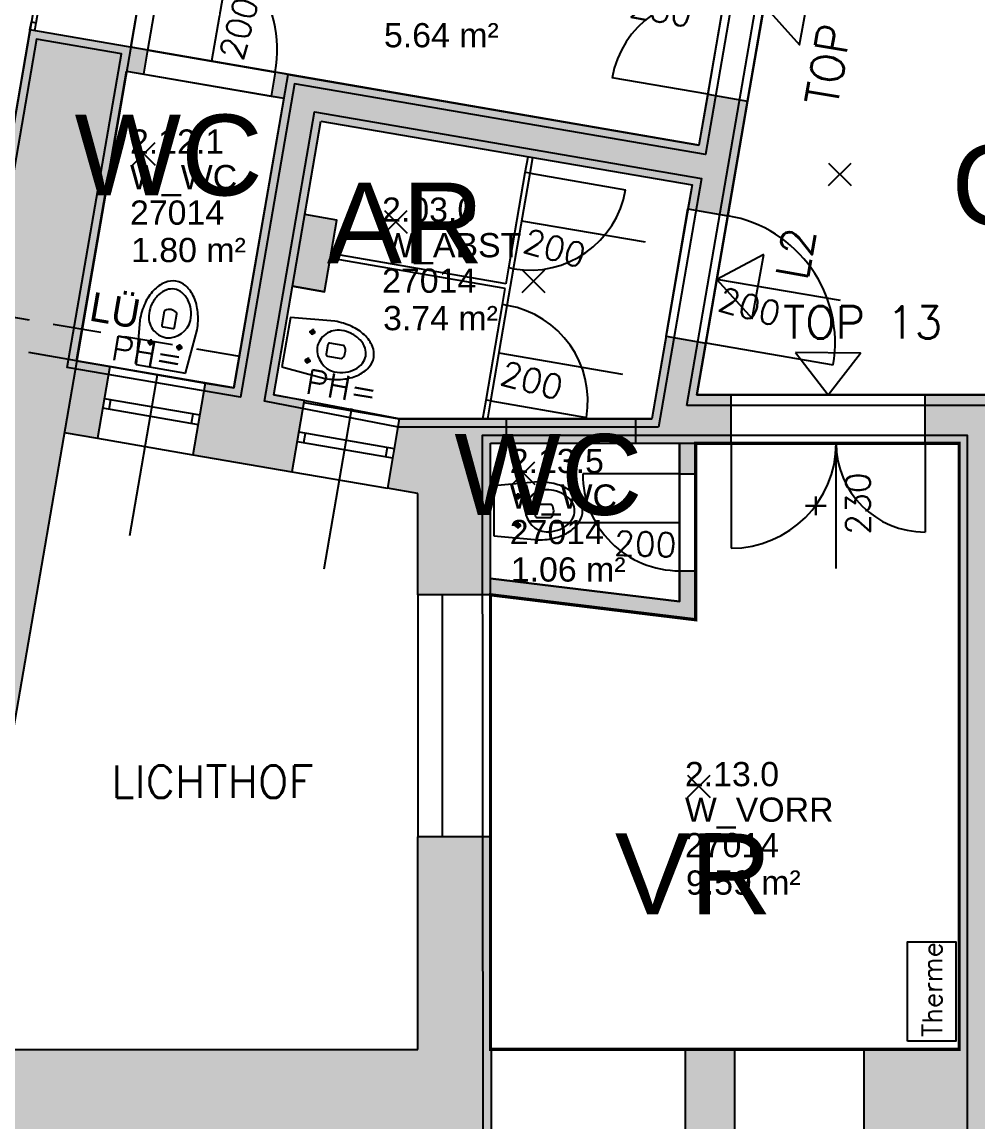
# Model space of a CAD drawing. Extents: x -2660 to 1655, y -1849 to 1203.
# Drawn here: x -844 to -253, y -809 to -128 of the extents above; entities that cross this region are included whole.
import ezdxf
from ezdxf.enums import TextEntityAlignment as Align

# ---------------------------------------------------------------- set-up
doc = ezdxf.new("R2010")
doc.units = 0
doc.header["$LTSCALE"] = 120
doc.header["$MEASUREMENT"] = 0
doc.header["$PDMODE"] = 3
doc.header["$PDSIZE"] = 7
doc.linetypes.add('VERDECKT', pattern=[0.375, 0.25, -0.125])
doc.layers.get('0').update_dxf_attribs({"linetype": 'CONTINUOUS'})
for name, color, linetype in [('Added', 3, 'CONTINUOUS'), ('ARC-Fenster', 5, 'CONTINUOUS'), ('ARC-Fenster-nv', 5, 'CONTINUOUS'), ('ARC-Tueren', 5, 'CONTINUOUS'), ('ARC-Tueren-nv', 5, 'CONTINUOUS'), ('BE-T-RNBVBF', 7, 'CONTINUOUS'), ('Deleted', 1, 'CONTINUOUS'), ('HB-ZU-SAN-EI', 54, 'CONTINUOUS')]:
    doc.layers.add(name, color=color, linetype=linetype)
doc.styles.add('FUTURA', font='')
doc.styles.add('RNB', font='arial.ttf', dxfattribs={"width": 0.8})
doc.styles.get("Standard").update_dxf_attribs({"font": 'simplex.shx'})
doc.styles.get('FUTURA').set_extended_font_data('Futura Lt BT')

# ---------------------------------------------------------------- blocks, each defined once
blk = doc.blocks.new('*U75')
at = {"layer": 'ARC-Tueren'}
blk.add_line((39.98, -20.32), (39.98, -100.28), dxfattribs=at)
blk.add_arc((39.98, -20.32), 79.96, 180, 270, dxfattribs=at)
at = {"layer": 'ARC-Tueren-nv'}
blk.add_line((0, -97.93), (0, -20.32), dxfattribs=at)
blk.add_attdef('BRANDSCHUTZ-KL', text='', height=12.5, rotation=90, dxfattribs=at).set_placement((6.51, 14.14), align=Align.CENTER)
at = {"layer": 'ARC-Tueren-nv', "flags": 1}
for tag, p in [('TUERTYP', (-99.12, 48.21)), ('FLAECHE', (-99.12, 39.64)), ('DORNMASS', (-99.12, 31.07)), ('ANSCHLAGTYP', (-99.12, 22.5)), ('MATERIAL', (-99.12, 13.93)), ('FARBE', (-99.12, 5.35)), ('DB_ID', (-99.12, -1.73)), ('ANLAGENGRUPPE', (-99.12, -8.86))]:
    blk.add_attdef(tag, p, '', height=5, dxfattribs=at)
at = {"layer": 'ARC-Tueren-nv'}
blk.add_attdef('BEMERKUNG', (-47.57, -3.22), '', height=12.5, dxfattribs=at)
blk.add_attdef('TUER-NR', text='', height=12.5, dxfattribs=at).set_placement((0.01, -20.26), align=Align.CENTER)
blk.add_attdef('HOEHE', (-18.8, -23.27), '', height=15, rotation=264.50371, dxfattribs=at)
at = {"layer": 'ARC-Tueren-nv', "flags": 2}
blk.add_attdef('BREITE1', (8.13, -25.89), '', height=15, rotation=264.50371, dxfattribs=at)
blk = doc.blocks.new('*U76')
at = {"layer": 'ARC-Tueren'}
for p, q in [((-60, 79.51), (-60, 19.51)), ((60, 79.51), (60, 19.51))]:
    blk.add_line(p, q, dxfattribs=at)
for centre, start, end in [((-60, 79.51), 270, 0), ((60, 79.51), 180, 270)]:
    blk.add_arc(centre, 60, start, end, dxfattribs=at)
at = {"layer": 'ARC-Tueren-nv'}
blk.add_line((0, 1.91), (0, 79.51), dxfattribs=at)
at = {"layer": 'ARC-Tueren-nv', "insert": (-21.11, 32.43), "char_height": 15, "width": 48.8163, "attachment_point": 1, "rotation": 89.79577}
blk.add_mtext('+', dxfattribs=at)
at = {"layer": 'ARC-Tueren-nv', "flags": 1}
for tag, p in [('TUERTYP', (-99.12, 148.05)), ('FLAECHE', (-99.12, 139.48)), ('DORNMASS', (-99.12, 130.9)), ('ANSCHLAGTYP', (-99.12, 122.33)), ('MATERIAL', (-99.12, 113.76)), ('FARBE', (-99.12, 105.19))]:
    blk.add_attdef(tag, p, '', height=5, dxfattribs=at)
at = {"layer": 'ARC-Tueren-nv'}
for tag, p in [('BEMERKUNG', (-0.88, 112.34)), ('BRANDSCHUTZ-KL', (-0.36, 96.42)), ('TUER-NR', (0.01, 79.57))]:
    blk.add_attdef(tag, text='', height=12.5, dxfattribs=at).set_placement(p, align=Align.CENTER)
at = {"layer": 'ARC-Tueren-nv', "flags": 2}
for tag, p in [('BREITE2', (-6.1, 43.24)), ('BREITE1', (-5.48, 8.49))]:
    blk.add_attdef(tag, p, '', height=15, rotation=89.79577, dxfattribs=at)
at = {"layer": 'ARC-Tueren-nv'}
blk.add_attdef('HOEHE', (21, 22.81), '', height=15, rotation=89.79577, dxfattribs=at)
blk = doc.blocks.new('*U79')
at = {"layer": 'ARC-Fenster'}
for p, q in [((-30, -55.16), (30, -55.16)), ((-30, -61.12), (30, -61.12))]:
    blk.add_line(p, q, dxfattribs=at)
at = {"layer": 'ARC-Fenster-nv'}
for p, q in [((0, -136.08), (0, -35.16)), ((-25.78, -61.12), (-25.78, -55.16)), ((25.78, -61.12), (25.78, -55.16))]:
    blk.add_line(p, q, dxfattribs=at)
blk.add_text('PH=', height=15, dxfattribs=at).set_placement((-30.61, -30.8))
at = {"layer": 'ARC-Fenster-nv', "flags": 1}
for tag, p in [('FLAECHE', (-127.97, 69.14)), ('MATERIAL', (-127.97, 60.82)), ('TIEFE', (-127.97, 52.51)), ('FENSTERTYP', (-127.97, 44.17)), ('AUSSENJALOUSIE', (-127.97, 35.77)), ('ANTRIEB', (-127.97, 27.43)), ('G-WERT', (-127.97, 19.1)), ('FARBE', (-127.97, 10.77)), ('BEMERKUNG', (-127.97, 2.43)), ('DB_ID', (-127.97, -5.9)), ('ANLAGENGRUPPE', (-127.97, -12.72))]:
    blk.add_attdef(tag, p, '', height=5, dxfattribs=at)
at = {"layer": 'ARC-Fenster-nv'}
blk.add_attdef('PH', text='', height=15, rotation=360, dxfattribs=at).set_placement((17.43, -15.99), align=Align.TOP_LEFT)
at = {"layer": 'ARC-Fenster-nv', "flags": 2}
blk.add_attdef('BREITE1', (-5.86, -135.89), '', height=15, rotation=90.49802, dxfattribs=at)
at = {"layer": 'ARC-Fenster-nv'}
blk.add_attdef('HOEHE', (21.22, -135.92), '', height=15, rotation=90.49802, dxfattribs=at)
blk = doc.blocks.new('*U58')
at = {"layer": 'HB-ZU-SAN-EI'}
for p, q in [((-90, -129.8), (-90, -169.8)), ((90, -129.8), (90, -169.8)), ((-70, -149.8), (-110, -149.8)), ((110, -149.8), (70, -149.8))]:
    blk.add_line(p, q, dxfattribs=at)
for points in [[(-155, 0.2), (-180, -274.8, 0.066286), (-165.4, -384.4, 0.078865), (-127.3, -469.3, 0.107164), (-64.5, -531.1, 0.141995), (0, -549.8, 0.141995), (64.5, -531.1, 0.107164), (127.3, -469.3, 0.078865), (165.4, -384.4, 0.066286), (180, -274.8), (155, 0.2)], [(35.6, -360.4, 0.250057), (40, -352.1), (40, -267.1, 0.414214), (30, -257.1), (-30, -257.1, 0.414214), (-40, -267.1), (-40, -352.1, 0.250057), (-35.6, -360.4, 0.304231)]]:
    blk.add_lwpolyline(points, format="xyb", close=True, dxfattribs=at)
blk.add_lwpolyline([(0, -194.8, 0.359169), (-130, -324.8, 0.074766), (-119.6, -393.9, 0.085308), (-91.9, -448.5, 0.106203), (-47.6, -487.4, 0.127854), (0, -499.8, 0.127854), (47.6, -487.4, 0.106203), (91.9, -448.5, 0.085308), (122.5, -388.2, 0.090525), (130, -324.8, 0.414214), (0, -194.8, 0.074766)], format="xyb", dxfattribs=at)
for centre in [(-90, -149.8), (90, -149.8)]:
    blk.add_circle(centre, 12.5, dxfattribs=at)
blk = doc.blocks.new('*U84')
at = {"layer": 'ARC-Tueren'}
for p, q in [((-65, 0), (-65, -65)), ((55, 0), (55, -55))]:
    blk.add_line(p, q, dxfattribs=at)
for centre, radius, start, end in [((-65, 0), 65, 270, 0), ((55, 0), 55, 180, 270)]:
    blk.add_arc(centre, radius, start, end, dxfattribs=at)
at = {"layer": 'ARC-Tueren-nv'}
blk.add_line((0, -77.61), (0, 0), dxfattribs=at)
at = {"layer": 'ARC-Tueren-nv', "insert": (-21.1, -47.16), "char_height": 15, "width": 48.8163, "attachment_point": 1, "rotation": 90}
blk.add_mtext('+', dxfattribs=at)
at = {"layer": 'ARC-Tueren-nv', "flags": 1}
for tag, p in [('TUERTYP', (-99.12, 68.53)), ('FLAECHE', (-99.12, 59.96)), ('DORNMASS', (-99.12, 51.39)), ('ANSCHLAGTYP', (-99.12, 42.82)), ('MATERIAL', (-99.12, 34.25)), ('FARBE', (-99.12, 25.67))]:
    blk.add_attdef(tag, p, '', height=5, dxfattribs=at)
at = {"layer": 'ARC-Tueren-nv'}
for tag, p in [('BEMERKUNG', (-0.88, 32.83)), ('BRANDSCHUTZ-KL', (-0.36, 16.91)), ('TUER-NR', (0.01, 0.06))]:
    blk.add_attdef(tag, text='', height=12.5, dxfattribs=at).set_placement(p, align=Align.CENTER)
at = {"layer": 'ARC-Tueren-nv', "flags": 2}
for tag, p in [('BREITE2', (-6.14, -36.3)), ('BREITE1', (-5.35, -72.87))]:
    blk.add_attdef(tag, p, '', height=15, rotation=90, dxfattribs=at)
at = {"layer": 'ARC-Tueren-nv'}
blk.add_attdef('HOEHE', (21.04, -56.63), '', height=15, rotation=90, dxfattribs=at)
blk = doc.blocks.new('*U85')
at = {"layer": 'ARC-Tueren'}
blk.add_line((-29.99, -20.32), (-29.99, -80.29), dxfattribs=at)
blk.add_arc((-29.99, -20.32), 59.97, 270, 0, dxfattribs=at)
at = {"layer": 'ARC-Tueren-nv'}
blk.add_line((0, -97.93), (0, -20.32), dxfattribs=at)
blk.add_attdef('BRANDSCHUTZ-KL', text='', height=12.5, rotation=90, dxfattribs=at).set_placement((6.51, 14.14), align=Align.CENTER)
at = {"layer": 'ARC-Tueren-nv', "flags": 1}
for tag, p in [('TUERTYP', (-99.12, 48.21)), ('FLAECHE', (-99.12, 39.64)), ('DORNMASS', (-99.12, 31.07)), ('ANSCHLAGTYP', (-99.12, 22.5)), ('MATERIAL', (-99.12, 13.93)), ('FARBE', (-99.12, 5.35)), ('DB_ID', (-99.12, -1.73)), ('ANLAGENGRUPPE', (-99.12, -8.86))]:
    blk.add_attdef(tag, p, '', height=5, dxfattribs=at)
at = {"layer": 'ARC-Tueren-nv', "flags": 2}
blk.add_attdef('BREITE1', (-6.76, -60.12), '', height=15, rotation=88.08573, dxfattribs=at)
at = {"layer": 'ARC-Tueren-nv'}
blk.add_attdef('BEMERKUNG', (-47.57, -3.22), '', height=12.5, dxfattribs=at)
blk.add_attdef('HOEHE', (20.28, -61.05), '', height=15, rotation=88.08573, dxfattribs=at)
blk.add_attdef('TUER-NR', text='', height=12.5, dxfattribs=at).set_placement((0.01, -20.26), align=Align.CENTER)
blk = doc.blocks.new('*U72')
blk.add_lwpolyline([(0, 0), (61.58, 0), (61.58, -30.03), (0, -30.03)], close=True)
blk.add_attdef('BEZEICHNUNG', (2.67, -21.4), '', height=12)
at = {"flags": 1}
for tag, p in [('HERSTELLER', (-0.65, -66.54)), ('TYPE', (-0.65, -84.77)), ('BEMERKUNG', (-0.65, -102.49))]:
    blk.add_attdef(tag, p, '', height=15, dxfattribs=at)
blk = doc.blocks.new('*U92')
at = {"layer": 'ARC-Tueren'}
blk.add_line((-39.98, -20.32), (-39.98, -100.28), dxfattribs=at)
blk.add_arc((-39.98, -20.32), 79.96, 270, 0, dxfattribs=at)
at = {"layer": 'ARC-Tueren-nv'}
blk.add_line((0, -97.93), (0, -20.32), dxfattribs=at)
blk.add_attdef('BRANDSCHUTZ-KL', text='', height=12.5, rotation=90, dxfattribs=at).set_placement((6.51, 14.14), align=Align.CENTER)
at = {"layer": 'ARC-Tueren-nv', "flags": 1}
for tag, p in [('TUERTYP', (-99.12, 48.21)), ('FLAECHE', (-99.12, 39.64)), ('DORNMASS', (-99.12, 31.07)), ('ANSCHLAGTYP', (-99.12, 22.5)), ('MATERIAL', (-99.12, 13.93)), ('FARBE', (-99.12, 5.35)), ('DB_ID', (-99.12, -1.73)), ('ANLAGENGRUPPE', (-99.12, -8.86))]:
    blk.add_attdef(tag, p, '', height=5, dxfattribs=at)
at = {"layer": 'ARC-Tueren-nv'}
blk.add_attdef('BEMERKUNG', (-47.57, -3.22), '', height=12.5, dxfattribs=at)
blk.add_attdef('TUER-NR', text='', height=12.5, dxfattribs=at).set_placement((0.01, -20.26), align=Align.CENTER)
blk.add_attdef('HOEHE', (-18.8, -23.27), '', height=15, rotation=264.50371, dxfattribs=at)
at = {"layer": 'ARC-Tueren-nv', "flags": 2}
blk.add_attdef('BREITE1', (8.13, -25.89), '', height=15, rotation=264.50371, dxfattribs=at)
blk = doc.blocks.new('*U93')
at = {"layer": 'ARC-Tueren'}
blk.add_line((29.99, -20.32), (29.99, -80.29), dxfattribs=at)
blk.add_arc((29.99, -20.32), 59.97, 180, 270, dxfattribs=at)
at = {"layer": 'ARC-Tueren-nv'}
blk.add_line((0, -97.93), (0, -20.32), dxfattribs=at)
blk.add_attdef('BRANDSCHUTZ-KL', text='', height=12.5, rotation=90, dxfattribs=at).set_placement((6.51, 14.14), align=Align.CENTER)
at = {"layer": 'ARC-Tueren-nv', "flags": 1}
for tag, p in [('TUERTYP', (-99.12, 48.21)), ('FLAECHE', (-99.12, 39.64)), ('DORNMASS', (-99.12, 31.07)), ('ANSCHLAGTYP', (-99.12, 22.5)), ('MATERIAL', (-99.12, 13.93)), ('FARBE', (-99.12, 5.35)), ('DB_ID', (-99.12, -1.73)), ('ANLAGENGRUPPE', (-99.12, -8.86))]:
    blk.add_attdef(tag, p, '', height=5, dxfattribs=at)
at = {"layer": 'ARC-Tueren-nv'}
blk.add_attdef('BEMERKUNG', (-47.57, -3.22), '', height=12.5, dxfattribs=at)
blk.add_attdef('TUER-NR', text='', height=12.5, dxfattribs=at).set_placement((0.01, -20.26), align=Align.CENTER)
blk.add_attdef('HOEHE', (-18.8, -23.27), '', height=15, rotation=264.50371, dxfattribs=at)
at = {"layer": 'ARC-Tueren-nv', "flags": 2}
blk.add_attdef('BREITE1', (8.13, -25.89), '', height=15, rotation=264.50371, dxfattribs=at)
blk = doc.blocks.new('*U94')
at = {"layer": 'ARC-Tueren'}
blk.add_line((-29.99, -20.32), (-29.99, -80.29), dxfattribs=at)
blk.add_arc((-29.99, -20.32), 59.97, 270, 0, dxfattribs=at)
at = {"layer": 'ARC-Tueren-nv'}
blk.add_line((0, -97.93), (0, -20.32), dxfattribs=at)
blk.add_attdef('BRANDSCHUTZ-KL', text='', height=12.5, rotation=90, dxfattribs=at).set_placement((6.51, 14.14), align=Align.CENTER)
at = {"layer": 'ARC-Tueren-nv', "flags": 1}
for tag, p in [('TUERTYP', (-99.12, 48.21)), ('FLAECHE', (-99.12, 39.64)), ('DORNMASS', (-99.12, 31.07)), ('ANSCHLAGTYP', (-99.12, 22.5)), ('MATERIAL', (-99.12, 13.93)), ('FARBE', (-99.12, 5.35)), ('DB_ID', (-99.12, -1.73)), ('ANLAGENGRUPPE', (-99.12, -8.86))]:
    blk.add_attdef(tag, p, '', height=5, dxfattribs=at)
at = {"layer": 'ARC-Tueren-nv'}
blk.add_attdef('BEMERKUNG', (-47.57, -3.22), '', height=12.5, dxfattribs=at)
blk.add_attdef('TUER-NR', text='', height=12.5, dxfattribs=at).set_placement((0.01, -20.26), align=Align.CENTER)
blk.add_attdef('HOEHE', (-18.8, -23.27), '', height=15, rotation=264.50371, dxfattribs=at)
at = {"layer": 'ARC-Tueren-nv', "flags": 2}
blk.add_attdef('BREITE1', (8.13, -25.89), '', height=15, rotation=264.50371, dxfattribs=at)
blk = doc.blocks.new('RNB-VBF')
at = {"layer": 'Added'}
blk.add_point((0, 0), dxfattribs=at)
at = {"layer": 'Deleted'}
blk.add_point((0, 0), dxfattribs=at)
at = {"layer": 'Added', "style": 'RNB'}
for tag, p in [('RAUM_NUMMER', (-8.55, 0.08)), ('RAUM_BEZEICHNUNG', (-8.55, -21.92)), ('RAUM_NUMMER_OE', (-8.55, -43.89)), ('FLAECHE', (-7.92, -67.07))]:
    blk.add_attdef(tag, p, '', height=15, dxfattribs=at)
for tag, p, height, flags in [('BELEGUNG_MAX', (72.45, -52.77), 2.5, 9), ('BELEGUNG_AUS_MOEBLIERUNGSPLAN', (72.45, -56.93), 2.5, 9), ('ID', (72.45, -61.1), 2.5, 9), ('BEMERKUNG', (72.45, -69.43), 2.5, 9), ('ID_RNB', (72.45, -65.27), 2.5, 9), ('RAUM_NUMMER_PLATZHALTER', (-9.19, -89.28), 15, 1), ('RAUM_HOEHE', (72.45, -73.43), 2.5, 9), ('RAUM_FUNKTION', (72.45, -77.43), 2.5, 9), ('RAUM_AUFBAU', (72.45, -81.43), 2.5, 9), ('RAUM_MIETEINHEIT', (72.45, -85.43), 2.5, 9), ('BODENBELAG_AUS_PLAN', (-9.19, -111.26), 15, 1)]:
    blk.add_attdef(tag, p, '', height=height, dxfattribs=dict(at, flags=flags))
at = {"layer": 'Deleted', "style": 'RNB'}
for tag, p in [('RAUM_NUMMER', (-8.55, 0.08)), ('RAUM_BEZEICHNUNG', (-8.55, -21.92)), ('RAUM_NUMMER_OE', (-8.55, -43.89)), ('FLAECHE', (-7.92, -67.07))]:
    blk.add_attdef(tag, p, '', height=15, dxfattribs=at)
for tag, p, height, flags in [('BELEGUNG_MAX', (72.45, -52.77), 2.5, 9), ('BELEGUNG_AUS_MOEBLIERUNGSPLAN', (72.45, -56.93), 2.5, 9), ('ID', (72.45, -61.1), 2.5, 9), ('BEMERKUNG', (72.45, -69.43), 2.5, 9), ('ID_RNB', (72.45, -65.27), 2.5, 9), ('RAUM_NUMMER_PLATZHALTER', (-9.19, -89.28), 15, 1), ('RAUM_HOEHE', (72.45, -73.43), 2.5, 9), ('RAUM_FUNKTION', (72.45, -77.43), 2.5, 9), ('RAUM_AUFBAU', (72.45, -81.43), 2.5, 9), ('RAUM_MIETEINHEIT', (72.45, -85.43), 2.5, 9), ('BODENBELAG_AUS_PLAN', (-9.19, -111.26), 15, 1)]:
    blk.add_attdef(tag, p, '', height=height, dxfattribs=dict(at, flags=flags))
blk = doc.blocks.new('RNB-MVG')
at = {"layer": 'Added'}
blk.add_point((0, 0), dxfattribs=at)
at = {"layer": 'Deleted'}
blk.add_point((0, 0), dxfattribs=at)
at = {"layer": 'Added', "style": 'RNB'}
for tag, p in [('MIETFLAECHE_NAME', (-8.55, 0.08)), ('FLAECHE_NETTO', (-8.55, -21.92)), ('FLAECHE_BRUTTO', (-8.55, -43.89))]:
    blk.add_attdef(tag, p, '', height=15, dxfattribs=at)
at = {"layer": 'Deleted', "style": 'RNB'}
for tag, p in [('MIETFLAECHE_NAME', (-8.55, 0.08)), ('FLAECHE_NETTO', (-8.55, -21.92)), ('FLAECHE_BRUTTO', (-8.55, -43.89))]:
    blk.add_attdef(tag, p, '', height=15, dxfattribs=at)
blk = doc.blocks.new('*U103')
at = {"style": 'RNB'}
blk.add_attdef('RAUM_BEZEICHNUNG', (-4.281, -2.576), '', height=5, dxfattribs=at)
blk = doc.blocks.new('RNB-BSP')
at = {"layer": 'Added'}
blk.add_point((0, 0), dxfattribs=at)
at = {"layer": 'Deleted'}
blk.add_point((0, 0), dxfattribs=at)
at = {"layer": 'Added', "style": 'RNB'}
for tag, p in [('RAUM_NUMMER', (-4.281, 3.924)), ('RAUM_BEZEICHNUNG', (-4.281, -2.576))]:
    blk.add_attdef(tag, p, '', height=5, dxfattribs=at)
at = {"layer": 'Deleted', "style": 'RNB'}
for tag, p in [('RAUM_NUMMER', (-4.281, 3.924)), ('RAUM_BEZEICHNUNG', (-4.281, -2.576))]:
    blk.add_attdef(tag, p, '', height=5, dxfattribs=at)

msp = doc.modelspace()

# ---------------------------------------------------------------- hatches: boundary and pattern name
at = {"layer": 'Added'}
h = msp.add_hatch(color=256, dxfattribs=at)
h.dxf.hatch_style = 1
h.paths.add_polyline_path([(-554.11, -831.56), (-554.11, -764.06), (-554.61, -764.06), (-554.61, -632.58), (-599.61, -632.58), (-599.61, -764.06), (-884.11, -764.06), (-777.22, -143.71), (-839.53, -132.97), (-948.26, -764.06), (-1540.87, -764.06), (-1549.48, -814.06), (-944.89, -814.06), (-944.89, -831.56)])
h = msp.add_hatch(color=256, dxfattribs=at)
h.paths.add_polyline_path([(-766.6, -145.54), (-777.22, -143.71), (-779.77, -158.49), (-769.15, -160.32)])
h.paths.add_polyline_path([(-690.31, -173.9), (-682.43, -175.26), (-679.88, -160.48), (-687.76, -159.12)])
h = msp.add_hatch(color=256, dxfattribs=at)
h.dxf.hatch_style = 1
h.paths.add_polyline_path([(-395.56, -177.02), (-420.2, -172.77), (-425.63, -204.29), (-679.88, -160.48), (-713.33, -354.62), (-731.07, -351.56), (-738.71, -395.91), (-677.53, -406.45), (-669.89, -362.1), (-688.69, -358.86), (-659.49, -189.36), (-429.87, -228.92), (-432.42, -243.71), (-407.78, -247.95)])
h = msp.add_hatch(color=256, dxfattribs=at)
h.dxf.hatch_style = 1
h.paths.add_polyline_path([(-649.76, -250.67), (-669.47, -247.28), (-677.11, -291.62), (-657.4, -295.02)])
h = msp.add_hatch(color=256, dxfattribs=at)
h.dxf.hatch_style = 1
h.paths.add_polyline_path([(-405.74, -388.82), (-405.74, -358.82), (-426.88, -358.82), (-421.36, -326.79), (-446, -322.54), (-454.84, -373.82), (-464.72, -373.82), (-464.72, -388.82)])
h = msp.add_hatch(color=256, dxfattribs=at)
h.dxf.hatch_style = 1
h.paths.add_polyline_path([(176.39, -831.56), (176.39, -766.56), (111.39, -766.56), (111.39, -322.56), (81.39, -322.56), (81.39, -781.56), (-234.61, -781.56), (-234.61, -358.82), (-285.74, -358.82), (-285.74, -388.82), (-264.61, -388.82), (-264.61, -764.06), (-323.61, -764.06), (-323.61, -831.56), (-264.61, -831.56)])
msp.add_hatch(color=256, dxfattribs=at).paths.add_polyline_path([(-818.32, -382.19), (-797.84, -385.72), (-790.2, -341.37), (-810.67, -337.85)])
h = msp.add_hatch(color=256, dxfattribs=at)
h.dxf.hatch_style = 1
h.paths.add_polyline_path([(-599.61, -419.88), (-599.61, -482.65), (-554.61, -482.65), (-554.61, -388.82), (-544.72, -388.82), (-544.72, -373.82), (-611.03, -373.82), (-618.4, -416.64)])
h = msp.add_hatch(color=256, dxfattribs=at)
h.dxf.hatch_style = 1
h.paths.add_polyline_path([(-464.72, -373.82), (-544.72, -373.82), (-544.72, -388.82), (-464.72, -388.82)])
h = msp.add_hatch(color=256, dxfattribs=at)
h.dxf.hatch_style = 1
h.paths.add_polyline_path([(-427.61, -388.82), (-437.61, -388.82), (-437.61, -407.83), (-427.61, -407.83)])
h.paths.add_polyline_path([(-427.61, -467.8), (-437.61, -467.8), (-437.61, -486.82), (-554.61, -472.58), (-554.61, -482.65), (-427.61, -498.11)])
h = msp.add_hatch(color=256, dxfattribs=at)
h.dxf.hatch_style = 1
h.paths.add_polyline_path([(-434.11, -831.56), (-403.61, -831.56), (-403.61, -764.06), (-434.11, -764.06)])

# ---------------------------------------------------------------- linework, layer by layer
at = {"layer": 'Added', "linetype": 'VERDECKT'}
for p, q in [((-835.72, -128.55), (-817.04, -20.15)), ((-869.58, -307.4), (-709.93, -334.91)), ((-810.67, -337.85), (-872.98, -327.11))]:
    msp.add_line(p, q, dxfattribs=at)
at = {"layer": 'Added'}
for p, q in [((-756.85, -25.45), (-777.22, -143.71)), ((-399.82, -54.51), (-420.2, -172.77)), ((-375.18, -58.76), (-395.56, -177.02)), ((-839.53, -132.97), (-838.68, -128.04)), ((-838.68, -128.04), (-835.72, -128.55)), ((-836.57, -133.48), (-835.72, -128.55)), ((-839.53, -132.97), (-948.26, -764.06)), ((-766.6, -145.54), (-839.53, -132.97)), ((-777.22, -143.71), (-884.11, -764.06)), ((-769.15, -160.32), (-766.6, -145.54)), ((-766.56, -145.54), (-687.76, -159.12)), ((-779.77, -158.49), (-769.15, -160.32)), ((-769.15, -160.32), (-690.31, -173.9)), ((-713.33, -354.62), (-679.88, -160.48)), ((-687.76, -159.12), (-690.31, -173.9)), ((-679.88, -160.48), (-687.76, -159.12)), ((-679.88, -160.48), (-425.63, -204.29)), ((-690.31, -173.9), (-682.43, -175.26)), ((-420.2, -172.77), (-425.63, -204.29)), ((-420.2, -172.77), (-395.56, -177.02)), ((-395.56, -177.02), (-407.78, -247.95)), ((-688.69, -358.86), (-659.49, -189.36)), ((-659.49, -189.36), (-429.87, -228.92)), ((-533.06, -221.19), (-531.37, -211.43)), ((-530.1, -221.7), (-528.42, -211.94)), ((-543.24, -280.29), (-533.06, -221.19)), ((-540.28, -280.8), (-530.1, -221.7)), ((-530.1, -221.7), (-533.06, -221.19)), ((-429.87, -228.92), (-432.42, -243.71)), ((-446, -322.54), (-432.42, -243.71)), ((-432.42, -243.71), (-407.78, -247.95)), ((-649.76, -250.67), (-669.47, -247.28)), ((-657.4, -295.02), (-649.76, -250.67)), ((-407.78, -247.95), (-421.36, -326.79)), ((-544.92, -290.04), (-653.32, -271.37)), ((-545.43, -293), (-653.83, -274.32)), ((-544.92, -290.04), (-543.24, -280.29)), ((-544.2, -303.52), (-540.28, -280.8)), ((-540.28, -280.8), (-543.24, -280.29)), ((-657.4, -295.02), (-677.11, -291.62)), ((-547.15, -303.01), (-545.43, -293)), ((-557.34, -362.11), (-547.15, -303.01)), ((-554.38, -362.62), (-544.2, -303.52)), ((-544.2, -303.52), (-547.15, -303.01)), ((-446, -322.54), (-454.84, -373.82)), ((-446, -322.54), (-421.36, -326.79)), ((-421.36, -326.79), (-426.88, -358.82)), ((-810.67, -337.85), (-790.2, -341.37)), ((-790.2, -341.37), (-797.84, -385.72)), ((-790.2, -341.37), (-731.07, -351.56)), ((-731.07, -351.56), (-738.71, -395.91)), ((-731.07, -351.56), (-713.33, -354.62)), ((-688.69, -358.86), (-669.89, -362.1)), ((-426.88, -358.82), (-405.74, -358.82)), ((-405.74, -388.82), (-405.74, -358.82)), ((-405.74, -358.82), (-285.74, -358.82)), ((-285.74, -388.82), (-285.74, -358.82)), ((-285.74, -358.82), (-234.61, -358.82)), ((-669.89, -362.1), (-677.53, -406.45)), ((-670.16, -363.63), (-611.03, -373.82)), ((-559.35, -373.82), (-557.34, -362.11)), ((-554.38, -362.62), (-557.34, -362.11)), ((-556.31, -373.82), (-554.38, -362.62)), ((-611.03, -373.82), (-618.4, -416.64)), ((-611.03, -373.82), (-544.72, -373.82)), ((-544.72, -388.82), (-544.72, -373.82)), ((-544.72, -373.82), (-464.72, -373.82)), ((-464.72, -373.82), (-454.84, -373.82)), ((-464.72, -388.82), (-464.72, -373.82)), ((-818.32, -382.19), (-797.84, -385.72)), ((-797.84, -385.72), (-738.71, -395.91)), ((-554.61, -388.82), (-544.72, -388.82)), ((-554.61, -482.65), (-554.61, -388.82)), ((-544.72, -388.82), (-464.72, -388.82)), ((-464.72, -388.82), (-405.74, -388.82)), ((-437.61, -407.83), (-437.61, -388.82)), ((-427.61, -407.83), (-427.61, -388.82)), ((-285.74, -388.82), (-405.74, -388.82)), ((-285.74, -388.82), (-264.61, -388.82)), ((-264.61, -764.06), (-264.61, -388.82)), ((-738.71, -395.91), (-677.53, -406.45)), ((-677.53, -406.45), (-618.4, -416.64)), ((-437.61, -407.83), (-427.61, -407.83)), ((-437.61, -467.8), (-437.61, -407.83)), ((-427.61, -407.83), (-427.61, -467.8)), ((-599.61, -419.88), (-618.4, -416.64)), ((-599.61, -482.65), (-599.61, -419.88)), ((-437.61, -486.82), (-437.61, -467.8)), ((-437.61, -467.8), (-427.61, -467.8)), ((-427.61, -498.11), (-427.61, -467.8)), ((-554.61, -472.58), (-437.61, -486.82)), ((-554.61, -482.65), (-599.61, -482.65)), ((-599.61, -482.65), (-599.61, -632.58)), ((-584.61, -482.65), (-584.61, -632.58)), ((-554.61, -482.65), (-554.61, -632.58)), ((-554.61, -482.65), (-427.61, -498.11)), ((-599.61, -764.06), (-599.61, -632.58)), ((-554.61, -632.58), (-599.61, -632.58)), ((-554.61, -764.06), (-554.61, -632.58)), ((-884.11, -764.06), (-599.61, -764.06)), ((-554.61, -764.06), (-554.11, -764.06)), ((-554.11, -764.06), (-554.11, -831.56)), ((-554.11, -764.06), (-434.11, -764.06)), ((-434.11, -764.06), (-434.11, -831.56)), ((-434.11, -764.06), (-403.61, -764.06)), ((-403.61, -764.06), (-403.61, -831.56)), ((-403.61, -764.06), (-323.61, -764.06)), ((-323.61, -764.06), (-323.61, -831.56)), ((-323.61, -764.06), (-264.61, -764.06))]:
    msp.add_line(p, q, dxfattribs=at)
for points in [[(-722.21, 205.02), (-360.76, 142.74), (-421.55, -210.06), (-675.8, -166.26), (-709.25, -360.39), (-816.45, -341.92), (-783, -147.78), (-835.45, -138.75), (-944.05, -769.06), (-1546.67, -769.06), (-1398.75, 90.22), (-760.93, -19.67)], [(-433.12, -365.56), (-345.98, 140.19), (-141.98, 105.04), (-191.36, -181.56), (86.39, -181.56), (86.39, -786.56), (-239.61, -786.56), (-239.61, -365.56), (-433.12, -365.56)], [(-341.9, 134.42), (-147.76, 100.97), (-197.3, -186.56), (81.39, -186.56), (81.39, -338.56), (-102.61, -338.56), (-107.61, -343.56), (-107.61, -360.56), (-234.61, -360.56), (-234.61, -358.82), (-426.88, -358.82)], [(-1394.67, 84.45), (-819.15, -14.71), (-904.05, -507.45), (-1479.57, -408.29)], [(-754.13, -9.68), (-534.37, -47.55), (-524.38, 10.43), (-392.54, -12.29), (-425.63, -204.29), (-777.22, -143.71)], [(-356.2, -102.49), (-385.37, -117.89), (-385.37, -117.89), (-363.51, -142.14)], [(-779.77, -158.49), (-682.43, -175.26), (-713.33, -354.62), (-810.67, -337.85)], [(-450.62, -378.82), (-611.5, -378.82), (-694.45, -362.85), (-663.57, -183.58), (-424.09, -224.84)], [(-659.49, -189.36), (-429.87, -228.92), (-454.84, -373.82), (-611.03, -373.82), (-688.69, -358.86), (-677.11, -291.62), (-657.4, -295.02), (-649.76, -250.67), (-669.47, -247.28)], [(-385.4, -271.97), (-414.57, -287.37), (-414.57, -287.37), (-392.71, -311.63)], [(-365.9, -332.71), (-345.74, -358.82), (-345.74, -358.82), (-325.58, -333.13)], [(-1553.69, -809.06), (-939.89, -809.06), (-939.89, -826.56), (-559.11, -826.56), (-559.61, -383.82), (-259.61, -383.82), (-259.61, -826.56), (-131.11, -826.56), (-131.11, -1416.56), (-939.9, -1416.56), (-939.92, -1429.86), (-1534.62, -1429.86), (-1634.21, -1276.39)], [(-554.61, -388.82), (-437.61, -388.82), (-437.61, -486.82), (-554.61, -472.58)]]:
    msp.add_lwpolyline(points, close=True, dxfattribs=at)
at = {"layer": 'Added', "const_width": 2}
msp.add_lwpolyline([(-427.61, -388.82), (-264.61, -388.82), (-264.61, -764.06), (-554.61, -764.06), (-554.61, -482.65), (-427.61, -498.11)], close=True, dxfattribs=at)

# ---------------------------------------------------------------- block references
at = {"layer": 'Added'}
ref = msp.add_blockref('*U76', (-488.37, -100.14), dxfattribs=dict(at, rotation=260.2240752053893))
ref.add_attrib('HOEHE', '230', (-469.46, -124.71), dxfattribs={"layer": 'ARC-Tueren-nv', "height": 15, "rotation": 350.01984})
ref = msp.add_blockref('*U75', (-730.61, -172.36), dxfattribs=dict(at, rotation=170.2240752053891))
ref.add_attrib('HOEHE', '200', (-708.14, -152.62), dxfattribs={"layer": 'ARC-Tueren-nv', "height": 15, "rotation": 74.72779})
ref = msp.add_blockref('RNB-VBF', (-612.6, -76.64), dxfattribs=at)
ref.add_attrib('RAUM_NUMMER', '2.12.0', (-621.15, -76.55), dxfattribs={"layer": 'BE-T-RNBVBF', "height": 15, "style": 'RNB'})
ref.add_attrib('RAUM_BEZEICHNUNG', 'W_VORR', (-621.15, -98.55), dxfattribs={"layer": 'BE-T-RNBVBF', "height": 15, "style": 'RNB'})
ref.add_attrib('RAUM_NUMMER_OE', '27014', (-621.15, -120.53), dxfattribs={"layer": 'BE-T-RNBVBF', "height": 15, "style": 'RNB'})
ref.add_attrib('FLAECHE', '5.64 m²', (-620.52, -143.71), dxfattribs={"layer": 'BE-T-RNBVBF', "height": 15, "style": 'RNB'})
ref = msp.add_blockref('RNB-BSP', (-769.11, -209.64), dxfattribs=dict(at, xscale=10, yscale=10, zscale=10))
ref.add_attrib('RAUM_BEZEICHNUNG', 'WC', (-811.92, -235.4), dxfattribs={"layer": '0', "height": 50, "style": 'RNB'})
ref = msp.add_blockref('RNB-VBF', (-769.11, -209.64), dxfattribs=at)
ref.add_attrib('RAUM_NUMMER', '2.12.1', (-777.66, -209.56), dxfattribs={"layer": 'BE-T-RNBVBF', "height": 15, "style": 'RNB'})
ref.add_attrib('RAUM_BEZEICHNUNG', 'W_WC', (-777.66, -231.56), dxfattribs={"layer": 'BE-T-RNBVBF', "height": 15, "style": 'RNB'})
ref.add_attrib('RAUM_NUMMER_OE', '27014', (-777.66, -253.53), dxfattribs={"layer": 'BE-T-RNBVBF', "height": 15, "style": 'RNB'})
ref.add_attrib('FLAECHE', '1.80 m²', (-777.02, -276.71), dxfattribs={"layer": 'BE-T-RNBVBF', "height": 15, "style": 'RNB'})
ref = msp.add_blockref('RNB-BSP', (-226.55, -228.19), dxfattribs=dict(at, xscale=10, yscale=10, zscale=10))
ref.add_attrib('RAUM_BEZEICHNUNG', 'GANG', (-269.36, -253.96), dxfattribs={"layer": '0', "height": 50, "style": 'RNB'})
for p in [(-338.43, -222.34), (-527.93, -288.46)]:
    msp.add_blockref('RNB-MVG', p, dxfattribs=at)
ref = msp.add_blockref('*U93', (-555.22, -247.8), dxfattribs=dict(at, rotation=80.22407520538914))
ref.add_attrib('HOEHE', '200', (-535.48, -270.28), dxfattribs={"layer": 'ARC-Tueren-nv', "height": 15, "rotation": 344.72779})
ref = msp.add_blockref('RNB-BSP', (-613.13, -251.78), dxfattribs=dict(at, xscale=10, yscale=10, zscale=10))
ref.add_attrib('RAUM_BEZEICHNUNG', 'AR', (-655.94, -277.54), dxfattribs={"layer": '0', "height": 50, "style": 'RNB'})
ref = msp.add_blockref('RNB-VBF', (-613.13, -251.78), dxfattribs=at)
ref.add_attrib('RAUM_NUMMER', '2.03.0', (-621.68, -251.7), dxfattribs={"layer": 'BE-T-RNBVBF', "height": 15, "style": 'RNB'})
ref.add_attrib('RAUM_BEZEICHNUNG', 'W_ABST', (-621.68, -273.7), dxfattribs={"layer": 'BE-T-RNBVBF', "height": 15, "style": 'RNB'})
ref.add_attrib('RAUM_NUMMER_OE', '27014', (-621.68, -295.67), dxfattribs={"layer": 'BE-T-RNBVBF', "height": 15, "style": 'RNB'})
ref.add_attrib('FLAECHE', '3.74 m²', (-621.05, -318.85), dxfattribs={"layer": 'BE-T-RNBVBF', "height": 15, "style": 'RNB'})
ref = msp.add_blockref('*U92', (-434.6, -283.92), dxfattribs=dict(at, rotation=80.22407520538914))
ref.add_attrib('HOEHE', '200', (-414.86, -306.4), dxfattribs={"layer": 'ARC-Tueren-nv', "height": 15, "rotation": 344.72779})
at = {"layer": 'Added', "xscale": 0.1, "yscale": 0.1, "zscale": 0.1}
for p, rotation in [((-758.53, -342.71), 170.2240752053894), ((-681.04, -326.35), 80.22407520538935), ((-552.59, -430.7), 90.00000000000001)]:
    msp.add_blockref('*U58', p, dxfattribs=dict(at, rotation=rotation))
at = {"layer": 'Added'}
ref = msp.add_blockref('*U94', (-569.31, -329.62), dxfattribs=dict(at, rotation=80.22407520538914))
ref.add_attrib('HOEHE', '200', (-549.58, -352.1), dxfattribs={"layer": 'ARC-Tueren-nv', "height": 15, "rotation": 344.72779})
at = {"layer": 'Added', "rotation": 350.2240750596832}
for p in [(-754.66, -311.82), (-634.36, -332.55)]:
    msp.add_blockref('*U79', p, dxfattribs=at)
at = {"layer": 'Added'}
ref = msp.add_blockref('RNB-BSP', (-534.12, -407.41), dxfattribs=dict(at, xscale=10, yscale=10, zscale=10))
ref.add_attrib('RAUM_BEZEICHNUNG', 'WC', (-576.93, -433.17), dxfattribs={"layer": '0', "height": 50, "style": 'RNB'})
ref = msp.add_blockref('RNB-VBF', (-534.12, -407.41), dxfattribs=at)
ref.add_attrib('RAUM_NUMMER', '2.13.5', (-542.68, -407.33), dxfattribs={"layer": 'BE-T-RNBVBF', "height": 15, "style": 'RNB'})
ref.add_attrib('RAUM_BEZEICHNUNG', 'W_WC', (-542.68, -429.33), dxfattribs={"layer": 'BE-T-RNBVBF', "height": 15, "style": 'RNB'})
ref.add_attrib('RAUM_NUMMER_OE', '27014', (-542.68, -451.3), dxfattribs={"layer": 'BE-T-RNBVBF', "height": 15, "style": 'RNB'})
ref.add_attrib('FLAECHE', '1.06 m²', (-542.04, -474.48), dxfattribs={"layer": 'BE-T-RNBVBF', "height": 15, "style": 'RNB'})
ref = msp.add_blockref('*U84', (-340.74, -388.82), dxfattribs=at)
ref.add_attrib('HOEHE', '230', (-319.7, -445.45), dxfattribs={"layer": 'ARC-Tueren-nv', "height": 15, "rotation": 90})
ref = msp.add_blockref('*U85', (-417.28, -437.82), dxfattribs=dict(at, rotation=269.9999999999999))
ref.add_attrib('HOEHE', '200', (-478.33, -458.1), dxfattribs={"layer": 'ARC-Tueren-nv', "height": 15, "rotation": 358.08573})
ref = msp.add_blockref('RNB-VBF', (-425.77, -601.23), dxfattribs=at)
ref.add_attrib('RAUM_NUMMER', '2.13.0', (-434.32, -601.15), dxfattribs={"layer": 'BE-T-RNBVBF', "height": 15, "style": 'RNB'})
ref.add_attrib('RAUM_BEZEICHNUNG', 'W_VORR', (-434.32, -623.15), dxfattribs={"layer": 'BE-T-RNBVBF', "height": 15, "style": 'RNB'})
ref.add_attrib('RAUM_NUMMER_OE', '27014', (-434.32, -645.12), dxfattribs={"layer": 'BE-T-RNBVBF', "height": 15, "style": 'RNB'})
ref.add_attrib('FLAECHE', '9.59 m²', (-433.69, -668.3), dxfattribs={"layer": 'BE-T-RNBVBF', "height": 15, "style": 'RNB'})
at = {"layer": 'Added', "ltscale": 100}
ref = msp.add_blockref('*U103', (-434.79, -654.67), dxfattribs=dict(at, xscale=10, yscale=10, zscale=10))
ref.add_attrib('RAUM_BEZEICHNUNG', 'VR', (-477.6, -680.43), dxfattribs={"layer": '0', "height": 50, "style": 'RNB'})
at = {"layer": 'Added'}
ref = msp.add_blockref('*U72', (-296.63, -759.06), dxfattribs=dict(at, rotation=89.99999999999997))
ref.add_attrib('BEZEICHNUNG', 'Therme', (-275.24, -756.38), dxfattribs={"layer": '0', "height": 12, "rotation": 90})

# ---------------------------------------------------------------- texts
at = {"layer": 'Added', "char_height": 20, "width": 226, "attachment_point": 1, "rotation": 80.22408}
for s, insert in [('TOP 12', (-359.81, -177.77)), ('L2', (-378.35, -285.36))]:
    msp.add_mtext(s, dxfattribs=dict(at, insert=insert))
at = {"layer": 'Added', "insert": (-800.54, -295.02), "char_height": 18, "width": 226, "attachment_point": 1, "rotation": 350.22408, "style": 'FUTURA'}
msp.add_mtext('LÜ', dxfattribs=at)
at = {"layer": 'Added', "char_height": 20, "width": 226, "attachment_point": 1}
for s, insert in [('TOP 13', (-373.56, -304)), ('LICHTHOF', (-789.31, -588.4))]:
    msp.add_mtext(s, dxfattribs=dict(at, insert=insert))

doc.saveas('drawing.dxf')
